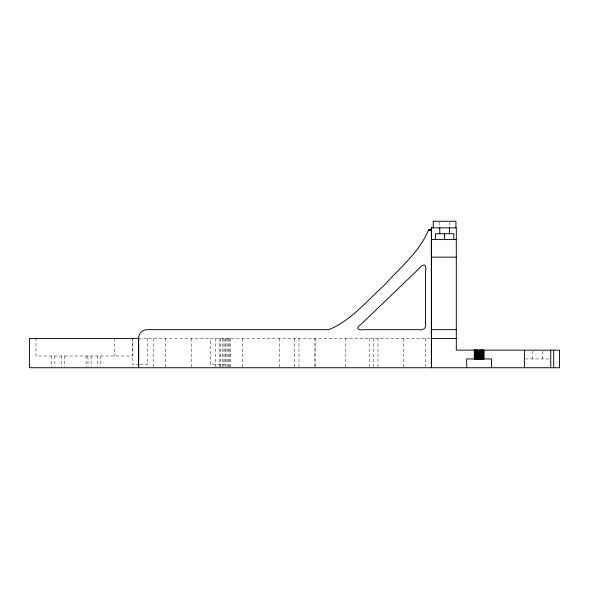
<?xml version="1.0" encoding="UTF-8"?>
<svg xmlns="http://www.w3.org/2000/svg" width="589" height="589" viewBox="0 0 589 589"><rect width="100%" height="100%" fill="white"/><g stroke="black" fill="none" stroke-linecap="round" stroke-linejoin="round"><path stroke-width="0.44" stroke-dasharray="2.94 2.21" d="M138.489 338.439L431.398 338.439M525.307 358.944L550.008 358.944M139.247 364.805L132.878 364.805L132.878 339.352M140.16 364.805L147.434 364.805L147.434 338.439M542.491 351.029L542.491 358.944M532.824 351.029L532.824 358.944M449.4 222.163L449.4 226.61M439.762 222.163L439.762 226.61M425.545 338.439L425.545 366.814M403.45 338.439L403.45 367.727M377.998 338.439L377.998 366.814M373.603 338.439L373.603 366.814M369.156 338.439L369.156 366.814M345.831 338.439L345.831 367.727M298.962 338.439L298.962 366.814M294.515 338.439L294.515 366.814M279.223 338.439L279.223 367.727M242.631 338.439L242.631 367.727M230.66 338.439L230.755 366.814M229.688 338.439L229.688 366.814M228.768 338.439L228.768 366.814M227.126 338.439L227.126 366.814M225.933 338.439L225.933 366.814M225.057 338.439L225.057 364.805L210.509 364.805L210.509 338.439M223.923 338.439L223.923 366.814M222.524 338.439L222.524 366.814M220.286 338.439L220.286 366.814M219.822 338.439L219.822 366.814M215.427 338.439L215.427 366.814M191.366 338.439L191.366 367.727M165.524 338.439L165.524 367.727M153.184 338.439L153.184 366.814M132.201 338.439L132.201 356.014L35.944 356.014L35.944 338.439M114.627 338.439L114.627 356.014M100.741 356.014L100.741 366.829M97.649 356.014L97.649 366.829M91.111 356.014L91.111 366.829M87.938 356.014L87.982 366.829M86.134 356.014L86.134 366.829M64.51 356.014L64.554 366.829M61.403 356.014L61.403 366.829M54.843 356.014L54.843 366.829M51.736 356.014L51.736 366.829M315.019 338.439L315.019 367.727L315.019 338.439"/><path stroke-width="0.88" d="M138.489 367.727L138.562 337.291A8.791 8.791 0 0 1 147.279 329.649L328.883 329.649C350.904 320.696 366.733 300.898 384.168 285.348C399.725 267.907 419.515 252.077 428.475 230.056L431.391 230.063L431.398 227.862L456.298 227.862L456.298 350.153L559.55 350.153L559.55 367.727L29.45 367.727L29.45 338.439L139.063 338.439M138.489 338.439L138.57 337.291M456.298 239.576L431.398 239.576L431.398 257.15L456.298 257.15M456.298 329.649L431.398 329.649L431.398 338.439L456.298 338.439M553.689 350.153L553.689 367.727M550.759 350.153L550.759 367.727M524.401 350.153L524.401 367.727M491.469 367.727L491.425 358.944L466.679 358.944L466.716 367.727M483.886 358.944L483.849 350.153L483.738 358.944M483.562 350.153L483.562 358.944M483.326 350.153L483.422 358.944M483.26 350.153L483.26 358.944M482.98 350.153L482.98 358.944M482.722 350.153L482.722 358.944M482.597 350.153L482.597 358.944M482.487 350.153L482.487 358.944M482.126 350.153L482.126 358.944M481.78 350.153L481.78 358.944M481.625 350.153L481.625 358.944M481.493 350.153L481.493 358.944M481.066 350.153L481.066 358.944M480.653 350.153L480.653 358.944M480.484 350.153L480.484 358.944M480.322 350.153L480.322 358.944M479.866 350.153L479.866 358.944M479.417 350.153L479.417 358.944M479.24 350.153L479.24 358.944M479.071 350.153L479.071 358.944M478.614 350.153L478.614 358.944M478.158 350.153L478.158 358.944M477.996 350.153L477.996 358.944M477.819 350.153L477.819 358.944M477.399 350.153L477.399 358.944M476.957 350.153L476.957 358.944M476.818 350.153L476.818 358.944M476.656 350.153L476.656 358.944M476.287 350.153L476.287 358.944M475.905 350.153L475.905 358.944M475.794 350.153L475.794 358.944M475.654 350.153L475.654 358.944M475.375 350.153L475.375 358.944M475.065 350.153L474.992 358.944M474.889 350.153L474.889 358.944M474.712 350.153L474.712 358.944M474.506 350.153L474.469 358.944M474.381 350.153L474.403 358.944M474.329 350.153L474.263 358.944M455.93 227.862L455.93 221.273L433.232 221.273L433.232 227.862M453.78 239.576L453.78 233.723L435.389 233.723L435.389 239.576M449.4 227.494L449.4 233.723M444.585 233.723L444.585 239.576M439.762 227.494L439.762 233.723M138.68 338.439L138.68 367.727M425.545 323.236C426.959 328.058 422.983 330.797 418.529 329.649L365.452 329.649C358.502 330.481 354.328 328.934 361.749 323.648L417.358 270.218C421.93 264.741 427.15 261.332 425.545 271.603L425.545 323.236M431.398 227.862L431.398 367.727L431.398 227.862M431.354 230.056L428.475 230.056L431.376 230.078"/></g></svg>
